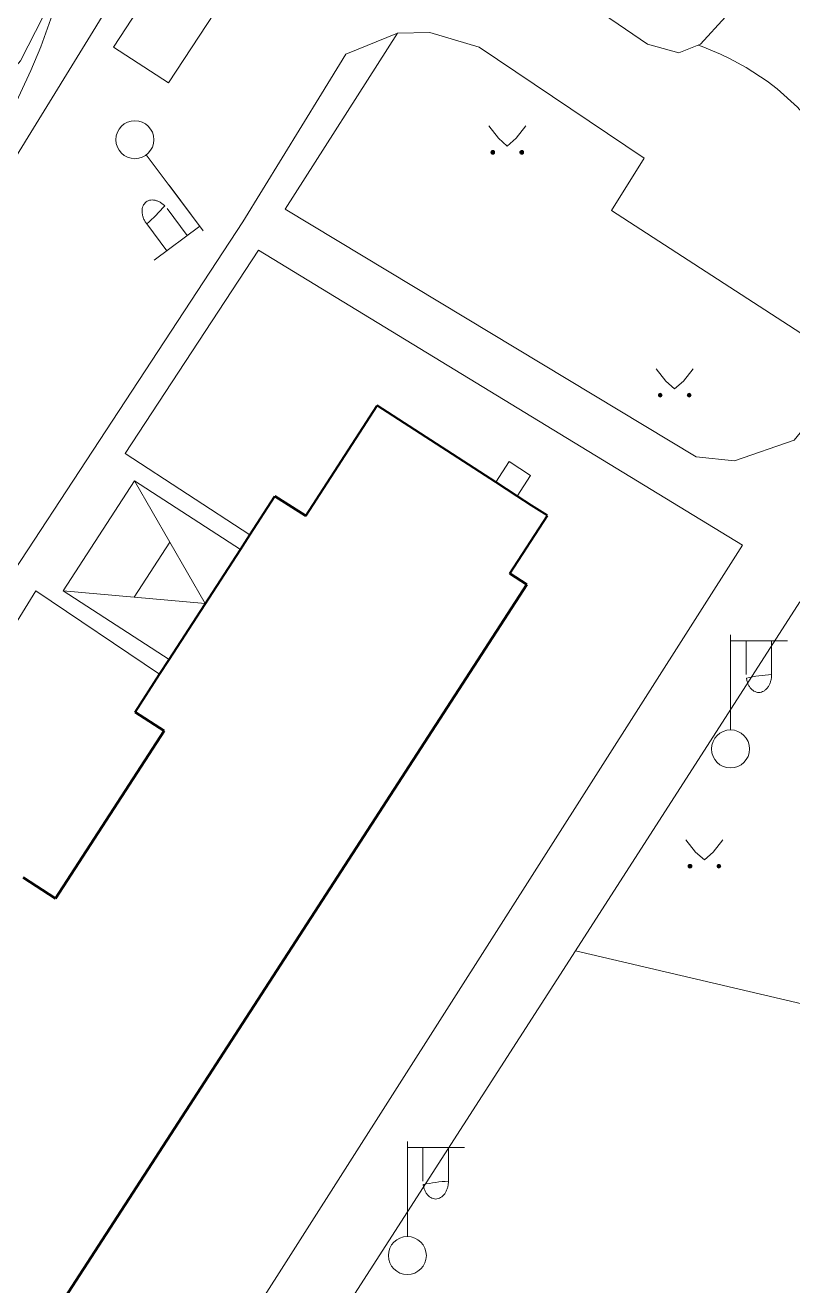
# Model space of a CAD drawing. Extents: x 1000 to 4000, y -5000 to -1000.
# Drawn here: x 1634.3 to 1674.6, y -4591.6 to -4525.3 of the extents above; entities that cross this region are included whole.
import ezdxf

# ---------------------------------------------------------------- set-up
doc = ezdxf.new("R2010")
doc.units = 0
doc.header["$MEASUREMENT"] = 0
for name, color, linetype in [('СЛОЙ_16', 7, 'CONTINUOUS'), ('СЛОЙ_24', 7, 'CONTINUOUS'), ('СЛОЙ_3', 7, 'CONTINUOUS'), ('СЛОЙ_40', 7, 'CONTINUOUS'), ('СЛОЙ_41', 7, 'CONTINUOUS'), ('СЛОЙ_50', 7, 'CONTINUOUS'), ('СЛОЙ_6', 7, 'CONTINUOUS'), ('СЛОЙ_7', 7, 'CONTINUOUS')]:
    doc.layers.add(name, color=color, linetype=linetype)

msp = doc.modelspace()

# ---------------------------------------------------------------- linework, layer by layer
at = {"layer": 'СЛОЙ_16', "color": 253, "linetype": 'Continuous', "lineweight": 0}
msp.add_lwpolyline([(1646.677, -4520.871), (1641.793, -4528.314), (1638.908, -4526.421), (1640.208, -4524.441), (1639.001, -4523.649)], dxfattribs=at)
at = {"layer": 'СЛОЙ_24', "color": 253, "linetype": 'Continuous', "lineweight": 0}
msp.add_line((1671.991, -4552.641), (1646.526, -4537.108), dxfattribs=at)
for points in [[(1643.951, -4508.978), (1643.951, -4510.133), (1649.233, -4514.565), (1654.912, -4518.201), (1656.388, -4516.042), (1660.818, -4519.053), (1659.568, -4521.18), (1667.008, -4526.267), (1668.655, -4526.723), (1669.791, -4526.267), (1671.096, -4524.835), (1674.561, -4519.551)], [(1606.043, -4551.905), (1617.926, -4544.724), (1625.035, -4537.7), (1634.013, -4527.148), (1639.564, -4516.244)], [(1628.233, -4540.908), (1633.232, -4533.067), (1639.001, -4523.649)], [(1653.853, -4525.697), (1651.118, -4526.791), (1649.842, -4528.888), (1645.704, -4535.623)], [(1669.554, -4547.988), (1647.928, -4534.953), (1653.853, -4525.697)], [(1666.82, -4532.277), (1658.137, -4526.426), (1655.539, -4525.651), (1653.853, -4525.697)], [(1666.82, -4532.277), (1665.099, -4535.031), (1677.861, -4543.285), (1674.716, -4547.115), (1671.571, -4548.209), (1669.554, -4547.988)], [(1645.704, -4535.623), (1625.433, -4566.541), (1600.051, -4606.919), (1599.675, -4608.656), (1599.256, -4609.89), (1599.026, -4610.748), (1598.817, -4612.254), (1598.639, -4614.009)], [(1646.526, -4537.108), (1639.508, -4547.823), (1646.075, -4552.101)], [(1630.409, -4617.944), (1671.991, -4552.641)], [(1641.326, -4559.433), (1634.819, -4555.05), (1626.603, -4568.368), (1632.628, -4572.469)], [(1663.203, -4574.003), (1675.02, -4555.627)], [(1651.425, -4592.319), (1663.203, -4574.003)]]:
    msp.add_lwpolyline(points, dxfattribs=at)
at = {"layer": 'СЛОЙ_3', "color": 253, "linetype": 'Continuous', "lineweight": 0}
for p, q in [((1640.626, -4532.098), (1643.627, -4536.097)), ((1641.827, -4533.698), (1643.627, -4536.097)), ((1641.721, -4534.925), (1642.782, -4536.339)), ((1640.648, -4535.73), (1641.709, -4537.144)), ((1643.439, -4535.846), (1641.039, -4537.647)), ((1671.368, -4562.369), (1671.368, -4557.369)), ((1671.368, -4560.369), (1671.368, -4557.369)), ((1671.368, -4557.683), (1674.368, -4557.683)), ((1672.189, -4559.451), (1672.189, -4557.683)), ((1673.531, -4559.451), (1673.531, -4557.683)), ((1654.363, -4589.035), (1654.363, -4584.035)), ((1654.363, -4587.035), (1654.363, -4584.035)), ((1654.363, -4584.349), (1657.363, -4584.349)), ((1655.184, -4586.117), (1655.184, -4584.349)), ((1656.526, -4586.117), (1656.526, -4584.349))]:
    msp.add_line(p, q, dxfattribs=at)
for points in [[(1640.647, -4535.73, -0.035191), (1640.547, -4535.575, -0.036545), (1640.471, -4535.411, -0.03934), (1640.423, -4535.243, -0.0437), (1640.404, -4535.079, -0.049642), (1640.415, -4534.924, -0.056748), (1640.456, -4534.785, -0.0637), (1640.524, -4534.667, -0.068204), (1640.618, -4534.574, -0.068204), (1640.734, -4534.509, -0.0637), (1640.867, -4534.477, -0.056748), (1641.012, -4534.477, -0.049642), (1641.163, -4534.509, -0.0437), (1641.316, -4534.574, -0.03934), (1641.463, -4534.667, -0.036545), (1641.6, -4534.785, -0.035191)], [(1673.531, -4559.451, -0.035191), (1673.518, -4559.635, -0.036545), (1673.48, -4559.812, -0.03934), (1673.418, -4559.975, -0.0437), (1673.335, -4560.118, -0.049642), (1673.233, -4560.235, -0.056748), (1673.117, -4560.322, -0.0637), (1672.991, -4560.376, -0.068204), (1672.86, -4560.394, -0.068204), (1672.729, -4560.376, -0.0637), (1672.603, -4560.322, -0.056748), (1672.487, -4560.235, -0.049642), (1672.385, -4560.118, -0.0437), (1672.302, -4559.975, -0.03934), (1672.24, -4559.812, -0.036545), (1672.202, -4559.635, -0.035191)], [(1656.526, -4586.117, -0.035191), (1656.513, -4586.301, -0.036545), (1656.475, -4586.478, -0.03934), (1656.413, -4586.641, -0.0437), (1656.33, -4586.784, -0.049642), (1656.228, -4586.901, -0.056748), (1656.112, -4586.988, -0.0637), (1655.986, -4587.042, -0.068204), (1655.855, -4587.06, -0.068204), (1655.724, -4587.042, -0.0637), (1655.598, -4586.988, -0.056748), (1655.482, -4586.901, -0.049642), (1655.38, -4586.784, -0.0437), (1655.297, -4586.641, -0.03934), (1655.235, -4586.478, -0.036545), (1655.197, -4586.301, -0.035191)]]:
    msp.add_lwpolyline(points, format="xyb", close=True, dxfattribs=at)
for centre in [(1640.026, -4531.298), (1671.368, -4563.369), (1654.363, -4590.035)]:
    msp.add_circle(centre, 1, dxfattribs=at)
at = {"layer": 'СЛОЙ_40', "color": 253, "linetype": 'Continuous', "lineweight": 0}
msp.add_lwpolyline([(1663.203, -4574.003), (1675.121, -4576.786), (1678.442, -4588.277), (1683.805, -4589.56)], dxfattribs=at)
at = {"layer": 'СЛОЙ_41', "color": 253, "linetype": 'Continuous', "lineweight": 0}
for p, q in [((1658.645, -4530.577), (1659.155, -4531.227)), ((1660.595, -4530.577), (1660.085, -4531.227)), ((1659.155, -4531.227), (1659.615, -4531.637)), ((1660.085, -4531.227), (1659.615, -4531.637)), ((1667.457, -4543.359), (1667.967, -4544.009)), ((1669.407, -4543.359), (1668.897, -4544.009)), ((1667.967, -4544.009), (1668.427, -4544.419)), ((1668.897, -4544.009), (1668.427, -4544.419)), ((1669.021, -4568.154), (1669.531, -4568.804)), ((1670.971, -4568.154), (1670.461, -4568.804)), ((1669.531, -4568.804), (1669.991, -4569.214)), ((1670.461, -4568.804), (1669.991, -4569.214))]:
    msp.add_line(p, q, dxfattribs=at)
for centre in [(1658.859, -4531.965), (1660.38, -4531.965), (1667.671, -4544.747), (1669.192, -4544.747), (1669.235, -4569.542), (1670.756, -4569.542)]:
    msp.add_circle(centre, 0.0976, dxfattribs=at)
for points in [[(1658.763, -4531.984), (1658.761, -4531.965), (1658.763, -4531.946)], [(1658.768, -4532.002), (1658.763, -4531.946), (1658.768, -4531.928)], [(1658.763, -4531.984), (1658.763, -4531.946), (1658.768, -4532.002)], [(1658.777, -4532.019), (1658.768, -4531.928), (1658.777, -4531.911)], [(1658.768, -4532.002), (1658.768, -4531.928), (1658.777, -4532.019)], [(1658.79, -4532.034), (1658.777, -4531.911), (1658.79, -4531.896)], [(1658.777, -4532.019), (1658.777, -4531.911), (1658.79, -4532.034)], [(1658.804, -4532.046), (1658.79, -4531.896), (1658.804, -4531.884)], [(1658.79, -4532.034), (1658.79, -4531.896), (1658.804, -4532.046)], [(1658.821, -4532.055), (1658.804, -4531.884), (1658.821, -4531.875)], [(1658.804, -4532.046), (1658.804, -4531.884), (1658.821, -4532.055)], [(1658.84, -4532.061), (1658.821, -4531.875), (1658.84, -4531.869)], [(1658.821, -4532.055), (1658.821, -4531.875), (1658.84, -4532.061)], [(1658.859, -4532.063), (1658.84, -4531.869), (1658.859, -4531.867)], [(1658.84, -4532.061), (1658.84, -4531.869), (1658.859, -4532.063)], [(1660.284, -4531.984), (1660.282, -4531.965), (1660.284, -4531.946)], [(1660.289, -4532.002), (1660.284, -4531.946), (1660.289, -4531.928)], [(1660.284, -4531.984), (1660.284, -4531.946), (1660.289, -4532.002)], [(1660.298, -4532.019), (1660.289, -4531.928), (1660.298, -4531.911)], [(1660.289, -4532.002), (1660.289, -4531.928), (1660.298, -4532.019)], [(1660.311, -4532.034), (1660.298, -4531.911), (1660.311, -4531.896)], [(1660.298, -4532.019), (1660.298, -4531.911), (1660.311, -4532.034)], [(1660.325, -4532.046), (1660.311, -4531.896), (1660.325, -4531.884)], [(1660.311, -4532.034), (1660.311, -4531.896), (1660.325, -4532.046)], [(1660.342, -4532.055), (1660.325, -4531.884), (1660.342, -4531.875)], [(1660.325, -4532.046), (1660.325, -4531.884), (1660.342, -4532.055)], [(1660.361, -4532.061), (1660.342, -4531.875), (1660.361, -4531.869)], [(1660.342, -4532.055), (1660.342, -4531.875), (1660.361, -4532.061)], [(1660.38, -4532.063), (1660.361, -4531.869), (1660.38, -4531.867)], [(1660.361, -4532.061), (1660.361, -4531.869), (1660.38, -4532.063)], [(1667.652, -4544.843), (1667.633, -4544.657), (1667.652, -4544.651)], [(1667.671, -4544.845), (1667.652, -4544.651), (1667.671, -4544.649)], [(1667.652, -4544.843), (1667.652, -4544.651), (1667.671, -4544.845)], [(1669.173, -4544.843), (1669.154, -4544.657), (1669.173, -4544.651)], [(1669.192, -4544.845), (1669.173, -4544.651), (1669.192, -4544.649)], [(1669.173, -4544.843), (1669.173, -4544.651), (1669.192, -4544.845)], [(1667.575, -4544.766), (1667.573, -4544.747), (1667.575, -4544.728)], [(1667.58, -4544.784), (1667.575, -4544.728), (1667.58, -4544.71)], [(1667.575, -4544.766), (1667.575, -4544.728), (1667.58, -4544.784)], [(1667.589, -4544.801), (1667.58, -4544.71), (1667.589, -4544.693)], [(1667.58, -4544.784), (1667.58, -4544.71), (1667.589, -4544.801)], [(1667.602, -4544.816), (1667.589, -4544.693), (1667.602, -4544.678)], [(1667.589, -4544.801), (1667.589, -4544.693), (1667.602, -4544.816)], [(1667.616, -4544.828), (1667.602, -4544.678), (1667.616, -4544.666)], [(1667.602, -4544.816), (1667.602, -4544.678), (1667.616, -4544.828)], [(1667.633, -4544.837), (1667.616, -4544.666), (1667.633, -4544.657)], [(1667.616, -4544.828), (1667.616, -4544.666), (1667.633, -4544.837)], [(1667.633, -4544.837), (1667.633, -4544.657), (1667.652, -4544.843)], [(1669.096, -4544.766), (1669.094, -4544.747), (1669.096, -4544.728)], [(1669.101, -4544.784), (1669.096, -4544.728), (1669.101, -4544.71)], [(1669.096, -4544.766), (1669.096, -4544.728), (1669.101, -4544.784)], [(1669.11, -4544.801), (1669.101, -4544.71), (1669.11, -4544.693)], [(1669.101, -4544.784), (1669.101, -4544.71), (1669.11, -4544.801)], [(1669.123, -4544.816), (1669.11, -4544.693), (1669.123, -4544.678)], [(1669.11, -4544.801), (1669.11, -4544.693), (1669.123, -4544.816)], [(1669.137, -4544.828), (1669.123, -4544.678), (1669.137, -4544.666)], [(1669.123, -4544.816), (1669.123, -4544.678), (1669.137, -4544.828)], [(1669.154, -4544.837), (1669.137, -4544.666), (1669.154, -4544.657)], [(1669.137, -4544.828), (1669.137, -4544.666), (1669.154, -4544.837)], [(1669.154, -4544.837), (1669.154, -4544.657), (1669.173, -4544.843)], [(1669.139, -4569.561), (1669.137, -4569.542), (1669.139, -4569.523)], [(1669.144, -4569.579), (1669.139, -4569.523), (1669.144, -4569.505)], [(1669.139, -4569.561), (1669.139, -4569.523), (1669.144, -4569.579)], [(1669.153, -4569.596), (1669.144, -4569.505), (1669.153, -4569.488)], [(1669.144, -4569.579), (1669.144, -4569.505), (1669.153, -4569.596)], [(1669.166, -4569.611), (1669.153, -4569.488), (1669.166, -4569.473)], [(1669.153, -4569.596), (1669.153, -4569.488), (1669.166, -4569.611)], [(1669.18, -4569.623), (1669.166, -4569.473), (1669.18, -4569.461)], [(1669.166, -4569.611), (1669.166, -4569.473), (1669.18, -4569.623)], [(1669.197, -4569.632), (1669.18, -4569.461), (1669.197, -4569.452)], [(1669.18, -4569.623), (1669.18, -4569.461), (1669.197, -4569.632)], [(1669.216, -4569.638), (1669.197, -4569.452), (1669.216, -4569.446)], [(1669.197, -4569.632), (1669.197, -4569.452), (1669.216, -4569.638)], [(1669.235, -4569.64), (1669.216, -4569.446), (1669.235, -4569.444)], [(1669.216, -4569.638), (1669.216, -4569.446), (1669.235, -4569.64)], [(1670.66, -4569.561), (1670.658, -4569.542), (1670.66, -4569.523)], [(1670.665, -4569.579), (1670.66, -4569.523), (1670.665, -4569.505)], [(1670.66, -4569.561), (1670.66, -4569.523), (1670.665, -4569.579)], [(1670.674, -4569.596), (1670.665, -4569.505), (1670.674, -4569.488)], [(1670.665, -4569.579), (1670.665, -4569.505), (1670.674, -4569.596)], [(1670.687, -4569.611), (1670.674, -4569.488), (1670.687, -4569.473)], [(1670.674, -4569.596), (1670.674, -4569.488), (1670.687, -4569.611)], [(1670.701, -4569.623), (1670.687, -4569.473), (1670.701, -4569.461)], [(1670.687, -4569.611), (1670.687, -4569.473), (1670.701, -4569.623)], [(1670.718, -4569.632), (1670.701, -4569.461), (1670.718, -4569.452)], [(1670.701, -4569.623), (1670.701, -4569.461), (1670.718, -4569.632)], [(1670.737, -4569.638), (1670.718, -4569.452), (1670.737, -4569.446)], [(1670.718, -4569.632), (1670.718, -4569.452), (1670.737, -4569.638)], [(1670.756, -4569.64), (1670.737, -4569.446), (1670.756, -4569.444)], [(1670.737, -4569.638), (1670.737, -4569.446), (1670.756, -4569.64)]]:
    msp.add_solid(points, dxfattribs=at)
at = {"layer": 'СЛОЙ_41', "color": 253, "linetype": 'Continuous', "lineweight": 0, "extrusion": (0, 0, -1)}
for points in [[(-1658.859, -4532.063), (-1658.859, -4531.867), (-1658.878, -4532.061)], [(-1658.878, -4532.061), (-1658.859, -4531.867), (-1658.878, -4531.869)], [(-1658.878, -4532.061), (-1658.878, -4531.869), (-1658.896, -4532.055)], [(-1658.896, -4532.055), (-1658.878, -4531.869), (-1658.896, -4531.875)], [(-1658.896, -4532.055), (-1658.896, -4531.875), (-1658.913, -4532.046)], [(-1658.913, -4532.046), (-1658.896, -4531.875), (-1658.913, -4531.884)], [(-1658.913, -4532.046), (-1658.913, -4531.884), (-1658.928, -4532.034)], [(-1658.928, -4532.034), (-1658.913, -4531.884), (-1658.928, -4531.896)], [(-1658.928, -4532.034), (-1658.928, -4531.896), (-1658.94, -4532.019)], [(-1658.94, -4532.019), (-1658.928, -4531.896), (-1658.94, -4531.911)], [(-1658.94, -4532.019), (-1658.94, -4531.911), (-1658.949, -4532.002)], [(-1658.949, -4532.002), (-1658.94, -4531.911), (-1658.949, -4531.928)], [(-1658.949, -4532.002), (-1658.949, -4531.928), (-1658.954, -4531.984)], [(-1658.954, -4531.984), (-1658.949, -4531.928), (-1658.954, -4531.946)], [(-1658.954, -4531.984), (-1658.954, -4531.946), (-1658.956, -4531.965)], [(-1660.38, -4532.063), (-1660.38, -4531.867), (-1660.399, -4532.061)], [(-1660.399, -4532.061), (-1660.38, -4531.867), (-1660.399, -4531.869)], [(-1660.399, -4532.061), (-1660.399, -4531.869), (-1660.417, -4532.055)], [(-1660.417, -4532.055), (-1660.399, -4531.869), (-1660.417, -4531.875)], [(-1660.417, -4532.055), (-1660.417, -4531.875), (-1660.434, -4532.046)], [(-1660.434, -4532.046), (-1660.417, -4531.875), (-1660.434, -4531.884)], [(-1660.434, -4532.046), (-1660.434, -4531.884), (-1660.449, -4532.034)], [(-1660.449, -4532.034), (-1660.434, -4531.884), (-1660.449, -4531.896)], [(-1660.449, -4532.034), (-1660.449, -4531.896), (-1660.461, -4532.019)], [(-1660.461, -4532.019), (-1660.449, -4531.896), (-1660.461, -4531.911)], [(-1660.461, -4532.019), (-1660.461, -4531.911), (-1660.47, -4532.002)], [(-1660.47, -4532.002), (-1660.461, -4531.911), (-1660.47, -4531.928)], [(-1660.47, -4532.002), (-1660.47, -4531.928), (-1660.475, -4531.984)], [(-1660.475, -4531.984), (-1660.47, -4531.928), (-1660.475, -4531.946)], [(-1660.475, -4531.984), (-1660.475, -4531.946), (-1660.477, -4531.965)], [(-1667.671, -4544.845), (-1667.671, -4544.649), (-1667.69, -4544.843)], [(-1667.69, -4544.843), (-1667.671, -4544.649), (-1667.69, -4544.651)], [(-1667.69, -4544.843), (-1667.69, -4544.651), (-1667.708, -4544.837)], [(-1667.708, -4544.837), (-1667.69, -4544.651), (-1667.708, -4544.657)], [(-1669.192, -4544.845), (-1669.192, -4544.649), (-1669.211, -4544.843)], [(-1669.211, -4544.843), (-1669.192, -4544.649), (-1669.211, -4544.651)], [(-1669.211, -4544.843), (-1669.211, -4544.651), (-1669.229, -4544.837)], [(-1669.229, -4544.837), (-1669.211, -4544.651), (-1669.229, -4544.657)], [(-1667.708, -4544.837), (-1667.708, -4544.657), (-1667.725, -4544.828)], [(-1667.725, -4544.828), (-1667.708, -4544.657), (-1667.725, -4544.666)], [(-1667.725, -4544.828), (-1667.725, -4544.666), (-1667.74, -4544.816)], [(-1667.74, -4544.816), (-1667.725, -4544.666), (-1667.74, -4544.678)], [(-1667.74, -4544.816), (-1667.74, -4544.678), (-1667.752, -4544.801)], [(-1667.752, -4544.801), (-1667.74, -4544.678), (-1667.752, -4544.693)], [(-1667.752, -4544.801), (-1667.752, -4544.693), (-1667.761, -4544.784)], [(-1667.761, -4544.784), (-1667.752, -4544.693), (-1667.761, -4544.71)], [(-1667.761, -4544.784), (-1667.761, -4544.71), (-1667.766, -4544.766)], [(-1667.766, -4544.766), (-1667.761, -4544.71), (-1667.766, -4544.728)], [(-1667.766, -4544.766), (-1667.766, -4544.728), (-1667.768, -4544.747)], [(-1669.229, -4544.837), (-1669.229, -4544.657), (-1669.246, -4544.828)], [(-1669.246, -4544.828), (-1669.229, -4544.657), (-1669.246, -4544.666)], [(-1669.246, -4544.828), (-1669.246, -4544.666), (-1669.261, -4544.816)], [(-1669.261, -4544.816), (-1669.246, -4544.666), (-1669.261, -4544.678)], [(-1669.261, -4544.816), (-1669.261, -4544.678), (-1669.273, -4544.801)], [(-1669.273, -4544.801), (-1669.261, -4544.678), (-1669.273, -4544.693)], [(-1669.273, -4544.801), (-1669.273, -4544.693), (-1669.282, -4544.784)], [(-1669.282, -4544.784), (-1669.273, -4544.693), (-1669.282, -4544.71)], [(-1669.282, -4544.784), (-1669.282, -4544.71), (-1669.287, -4544.766)], [(-1669.287, -4544.766), (-1669.282, -4544.71), (-1669.287, -4544.728)], [(-1669.287, -4544.766), (-1669.287, -4544.728), (-1669.289, -4544.747)], [(-1669.235, -4569.64), (-1669.235, -4569.444), (-1669.254, -4569.638)], [(-1669.254, -4569.638), (-1669.235, -4569.444), (-1669.254, -4569.446)], [(-1669.254, -4569.638), (-1669.254, -4569.446), (-1669.272, -4569.632)], [(-1669.272, -4569.632), (-1669.254, -4569.446), (-1669.272, -4569.452)], [(-1669.272, -4569.632), (-1669.272, -4569.452), (-1669.289, -4569.623)], [(-1669.289, -4569.623), (-1669.272, -4569.452), (-1669.289, -4569.461)], [(-1669.289, -4569.623), (-1669.289, -4569.461), (-1669.304, -4569.611)], [(-1669.304, -4569.611), (-1669.289, -4569.461), (-1669.304, -4569.473)], [(-1669.304, -4569.611), (-1669.304, -4569.473), (-1669.316, -4569.596)], [(-1669.316, -4569.596), (-1669.304, -4569.473), (-1669.316, -4569.488)], [(-1669.316, -4569.596), (-1669.316, -4569.488), (-1669.325, -4569.579)], [(-1669.325, -4569.579), (-1669.316, -4569.488), (-1669.325, -4569.505)], [(-1669.325, -4569.579), (-1669.325, -4569.505), (-1669.33, -4569.561)], [(-1669.33, -4569.561), (-1669.325, -4569.505), (-1669.33, -4569.523)], [(-1669.33, -4569.561), (-1669.33, -4569.523), (-1669.332, -4569.542)], [(-1670.756, -4569.64), (-1670.756, -4569.444), (-1670.775, -4569.638)], [(-1670.775, -4569.638), (-1670.756, -4569.444), (-1670.775, -4569.446)], [(-1670.775, -4569.638), (-1670.775, -4569.446), (-1670.793, -4569.632)], [(-1670.793, -4569.632), (-1670.775, -4569.446), (-1670.793, -4569.452)], [(-1670.793, -4569.632), (-1670.793, -4569.452), (-1670.81, -4569.623)], [(-1670.81, -4569.623), (-1670.793, -4569.452), (-1670.81, -4569.461)], [(-1670.81, -4569.623), (-1670.81, -4569.461), (-1670.825, -4569.611)], [(-1670.825, -4569.611), (-1670.81, -4569.461), (-1670.825, -4569.473)], [(-1670.825, -4569.611), (-1670.825, -4569.473), (-1670.837, -4569.596)], [(-1670.837, -4569.596), (-1670.825, -4569.473), (-1670.837, -4569.488)], [(-1670.837, -4569.596), (-1670.837, -4569.488), (-1670.846, -4569.579)], [(-1670.846, -4569.579), (-1670.837, -4569.488), (-1670.846, -4569.505)], [(-1670.846, -4569.579), (-1670.846, -4569.505), (-1670.851, -4569.561)], [(-1670.851, -4569.561), (-1670.846, -4569.505), (-1670.851, -4569.523)], [(-1670.851, -4569.561), (-1670.851, -4569.523), (-1670.853, -4569.542)]]:
    msp.add_solid(points, dxfattribs=at)
at = {"layer": 'СЛОЙ_50', "color": 253, "linetype": 'Continuous', "lineweight": 0}
for points in [[(1638.226, -4515.401), (1636.741, -4521.329), (1635.957, -4523.948), (1635.072, -4526.411), (1634.56, -4527.66), (1633.02, -4530.959), (1632.067, -4532.792), (1630.366, -4535.844), (1627.539, -4540.546)], [(1669.657, -4526.321), (1669.869, -4526.395), (1670.841, -4526.799), (1671.307, -4527.02), (1672.199, -4527.501), (1673.304, -4528.222), (1673.821, -4528.617), (1674.897, -4529.588), (1675.861, -4530.686), (1676.297, -4531.28), (1676.893, -4532.225), (1677.656, -4533.768), (1678.221, -4535.343)]]:
    msp.add_lwpolyline(points, dxfattribs=at)
at = {"layer": 'СЛОЙ_6', "color": 253, "linetype": 'Continuous', "lineweight": 50}
for p, q in [((1649.014, -4551.105), (1647.398, -4550.058)), ((1660.658, -4554.709), (1659.761, -4554.128)), ((1625.159, -4609.519), (1660.658, -4554.709)), ((1641.569, -4562.417), (1640.036, -4561.425)), ((1635.854, -4571.241), (1641.569, -4562.417)), ((1635.854, -4571.241), (1634.141, -4570.132))]:
    msp.add_line(p, q, dxfattribs=at)
at = {"layer": 'СЛОЙ_6', "color": 253, "linetype": 'Continuous', "lineweight": 40}
for points in [[(1649.014, -4551.105), (1652.779, -4545.292)], [(1659.02, -4549.332), (1652.779, -4545.292)], [(1660.147, -4550.062), (1659.02, -4549.332)], [(1646.075, -4552.101), (1647.398, -4550.058)], [(1660.902, -4550.551), (1660.147, -4550.062)], [(1661.73, -4551.087), (1660.902, -4550.551)], [(1659.761, -4554.128), (1661.73, -4551.087)], [(1645.578, -4552.868), (1646.075, -4552.101)], [(1641.832, -4558.653), (1645.578, -4552.868)], [(1641.326, -4559.433), (1641.832, -4558.653)], [(1640.036, -4561.425), (1641.326, -4559.433)]]:
    msp.add_lwpolyline(points, dxfattribs=at)
at = {"layer": 'СЛОЙ_7', "color": 253, "linetype": 'Continuous', "lineweight": 0}
for p, q in [((1659.02, -4549.332), (1659.724, -4548.244)), ((1660.851, -4548.974), (1659.724, -4548.244)), ((1640.008, -4549.26), (1636.261, -4555.045)), ((1645.578, -4552.868), (1640.008, -4549.26)), ((1640.008, -4549.26), (1641.87, -4552.488)), ((1660.147, -4550.062), (1660.851, -4548.974)), ((1639.997, -4555.381), (1641.87, -4552.488)), ((1641.87, -4552.488), (1643.733, -4555.716)), ((1641.832, -4558.653), (1636.261, -4555.045)), ((1643.733, -4555.716), (1636.261, -4555.045))]:
    msp.add_line(p, q, dxfattribs=at)

doc.saveas('drawing.dxf')
